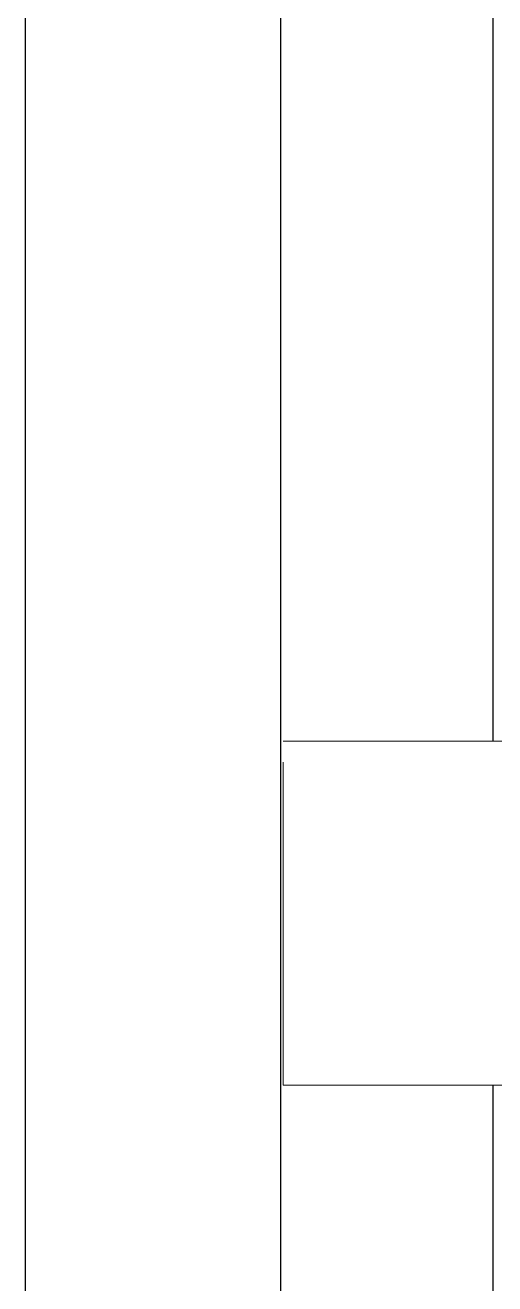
# Model space of a CAD drawing. Header units: inches. Extents: x 542787 to 543192, y 9574025 to 9574373.
# Drawn here: x 543039.716 to 543039.7712, y 9574114.301 to 9574114.4487 of the extents above; entities that cross this region are included whole.
import ezdxf

# ---------------------------------------------------------------- set-up
doc = ezdxf.new("R2010")
doc.units = ezdxf.units.IN
doc.header["$MEASUREMENT"] = 0
doc.layers.add('I-ARQ', color=8, linetype='Continuous')

msp = doc.modelspace()

# ---------------------------------------------------------------- linework, layer by layer
at = {"layer": 'I-ARQ'}
for p, q in [((543039.71601, 9574115.05451), (543039.71601, 9574113.84451)), ((543039.74601, 9574115.05451), (543039.74601, 9574113.84451)), ((543039.77101, 9574114.36469), (543039.77101, 9574115.05451)), ((543039.77101, 9574113.84451), (543039.77101, 9574114.32432))]:
    msp.add_line(p, q, dxfattribs=at)
at = {"layer": 'I-ARQ', "lineweight": 5}
for points in [[(543039.78003, 9574114.36469), (543039.78003, 9574114.36469), (543039.74632, 9574114.36469), (543039.74632, 9574114.36469)], [(543039.74601, 9574114.34451), (543039.74601, 9574114.34451), (543039.74601, 9574114.36329), (543039.74601, 9574114.36329)], [(543039.74601, 9574114.36329), (543039.74601, 9574114.36329), (543039.74632, 9574114.36329), (543039.74632, 9574114.36329)], [(543039.74632, 9574114.32432), (543039.74632, 9574114.32432), (543039.74632, 9574114.36222), (543039.74632, 9574114.36222)], [(543039.74632, 9574114.36222), (543039.74632, 9574114.36222), (543039.74632, 9574114.36469), (543039.74632, 9574114.36469)], [(543039.74601, 9574114.36025), (543039.74601, 9574114.36025), (543039.74601, 9574114.35198), (543039.74601, 9574114.35198)], [(543039.74601, 9574114.32572), (543039.74601, 9574114.32572), (543039.74601, 9574114.34451), (543039.74601, 9574114.34451)], [(543039.74601, 9574114.32572), (543039.74601, 9574114.32572), (543039.74632, 9574114.32572), (543039.74632, 9574114.32572)], [(543039.78003, 9574114.32432), (543039.78003, 9574114.32432), (543039.74632, 9574114.32432), (543039.74632, 9574114.32432)]]:
    msp.add_open_spline(points, degree=3, dxfattribs=at)
msp.add_open_spline([(543039.74601, 9574114.33703), (543039.74601, 9574114.33703), (543039.74601, 9574114.33703), (543039.74601, 9574114.33703), (543039.74601, 9574114.33703), (543039.74601, 9574114.33703), (543039.74601, 9574114.33703), (543039.74601, 9574114.33703), (543039.74601, 9574114.33703), (543039.74601, 9574114.33703), (543039.74601, 9574114.33703), (543039.74601, 9574114.33703), (543039.74601, 9574114.33703), (543039.74601, 9574114.33703), (543039.74601, 9574114.33703), (543039.74601, 9574114.33703), (543039.74601, 9574114.33703), (543039.74601, 9574114.33703), (543039.74601, 9574114.33703), (543039.74601, 9574114.33703), (543039.74601, 9574114.33703), (543039.74601, 9574114.33703), (543039.74601, 9574114.33703), (543039.74601, 9574114.33703), (543039.74601, 9574114.33703), (543039.74601, 9574114.33703), (543039.74601, 9574114.33703), (543039.74601, 9574114.33703), (543039.74601, 9574114.33703), (543039.74601, 9574114.33703), (543039.74601, 9574114.33703), (543039.74601, 9574114.33703), (543039.74601, 9574114.33703), (543039.74601, 9574114.33703), (543039.74601, 9574114.33703), (543039.74601, 9574114.33703)], degree=3, knots=[0, 0, 0, 0, 0.111111, 0.111111, 0.111111, 0.111111, 0.222222, 0.222222, 0.222222, 0.222222, 0.333333, 0.333333, 0.333333, 0.333333, 0.444444, 0.444444, 0.444444, 0.444444, 0.555556, 0.555556, 0.555556, 0.555556, 0.666667, 0.666667, 0.666667, 0.666667, 0.777778, 0.777778, 0.777778, 0.777778, 0.888889, 0.888889, 0.888889, 0.888889, 1, 1, 1, 1], dxfattribs=at)

doc.saveas('drawing.dxf')
